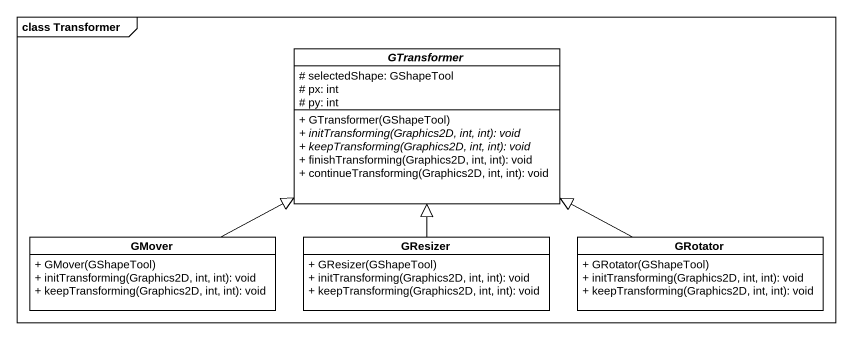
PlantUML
@startuml
mainframe class Transformer
hide circle
hide empty members
skinparam classAttributeIconSize 0
abstract class GTransformer {
  # selectedShape: GShapeTool
  # px: int
  # py: int
  + GTransformer(GShapeTool)
  {abstract} + initTransforming(Graphics2D, int, int): void
  {abstract} + keepTransforming(Graphics2D, int, int): void
  + finishTransforming(Graphics2D, int, int): void
  + continueTransforming(Graphics2D, int, int): void
}
class GMover {
  + GMover(GShapeTool)
  + initTransforming(Graphics2D, int, int): void
  + keepTransforming(Graphics2D, int, int): void
}
class GResizer {
  + GResizer(GShapeTool)
  + initTransforming(Graphics2D, int, int): void
  + keepTransforming(Graphics2D, int, int): void
}
class GRotator {
  + GRotator(GShapeTool)
  + initTransforming(Graphics2D, int, int): void
  + keepTransforming(Graphics2D, int, int): void
}
GMover -right-|> GTransformer
GResizer -up-|> GTransformer
GRotator -left-|> GTransformer
@enduml
